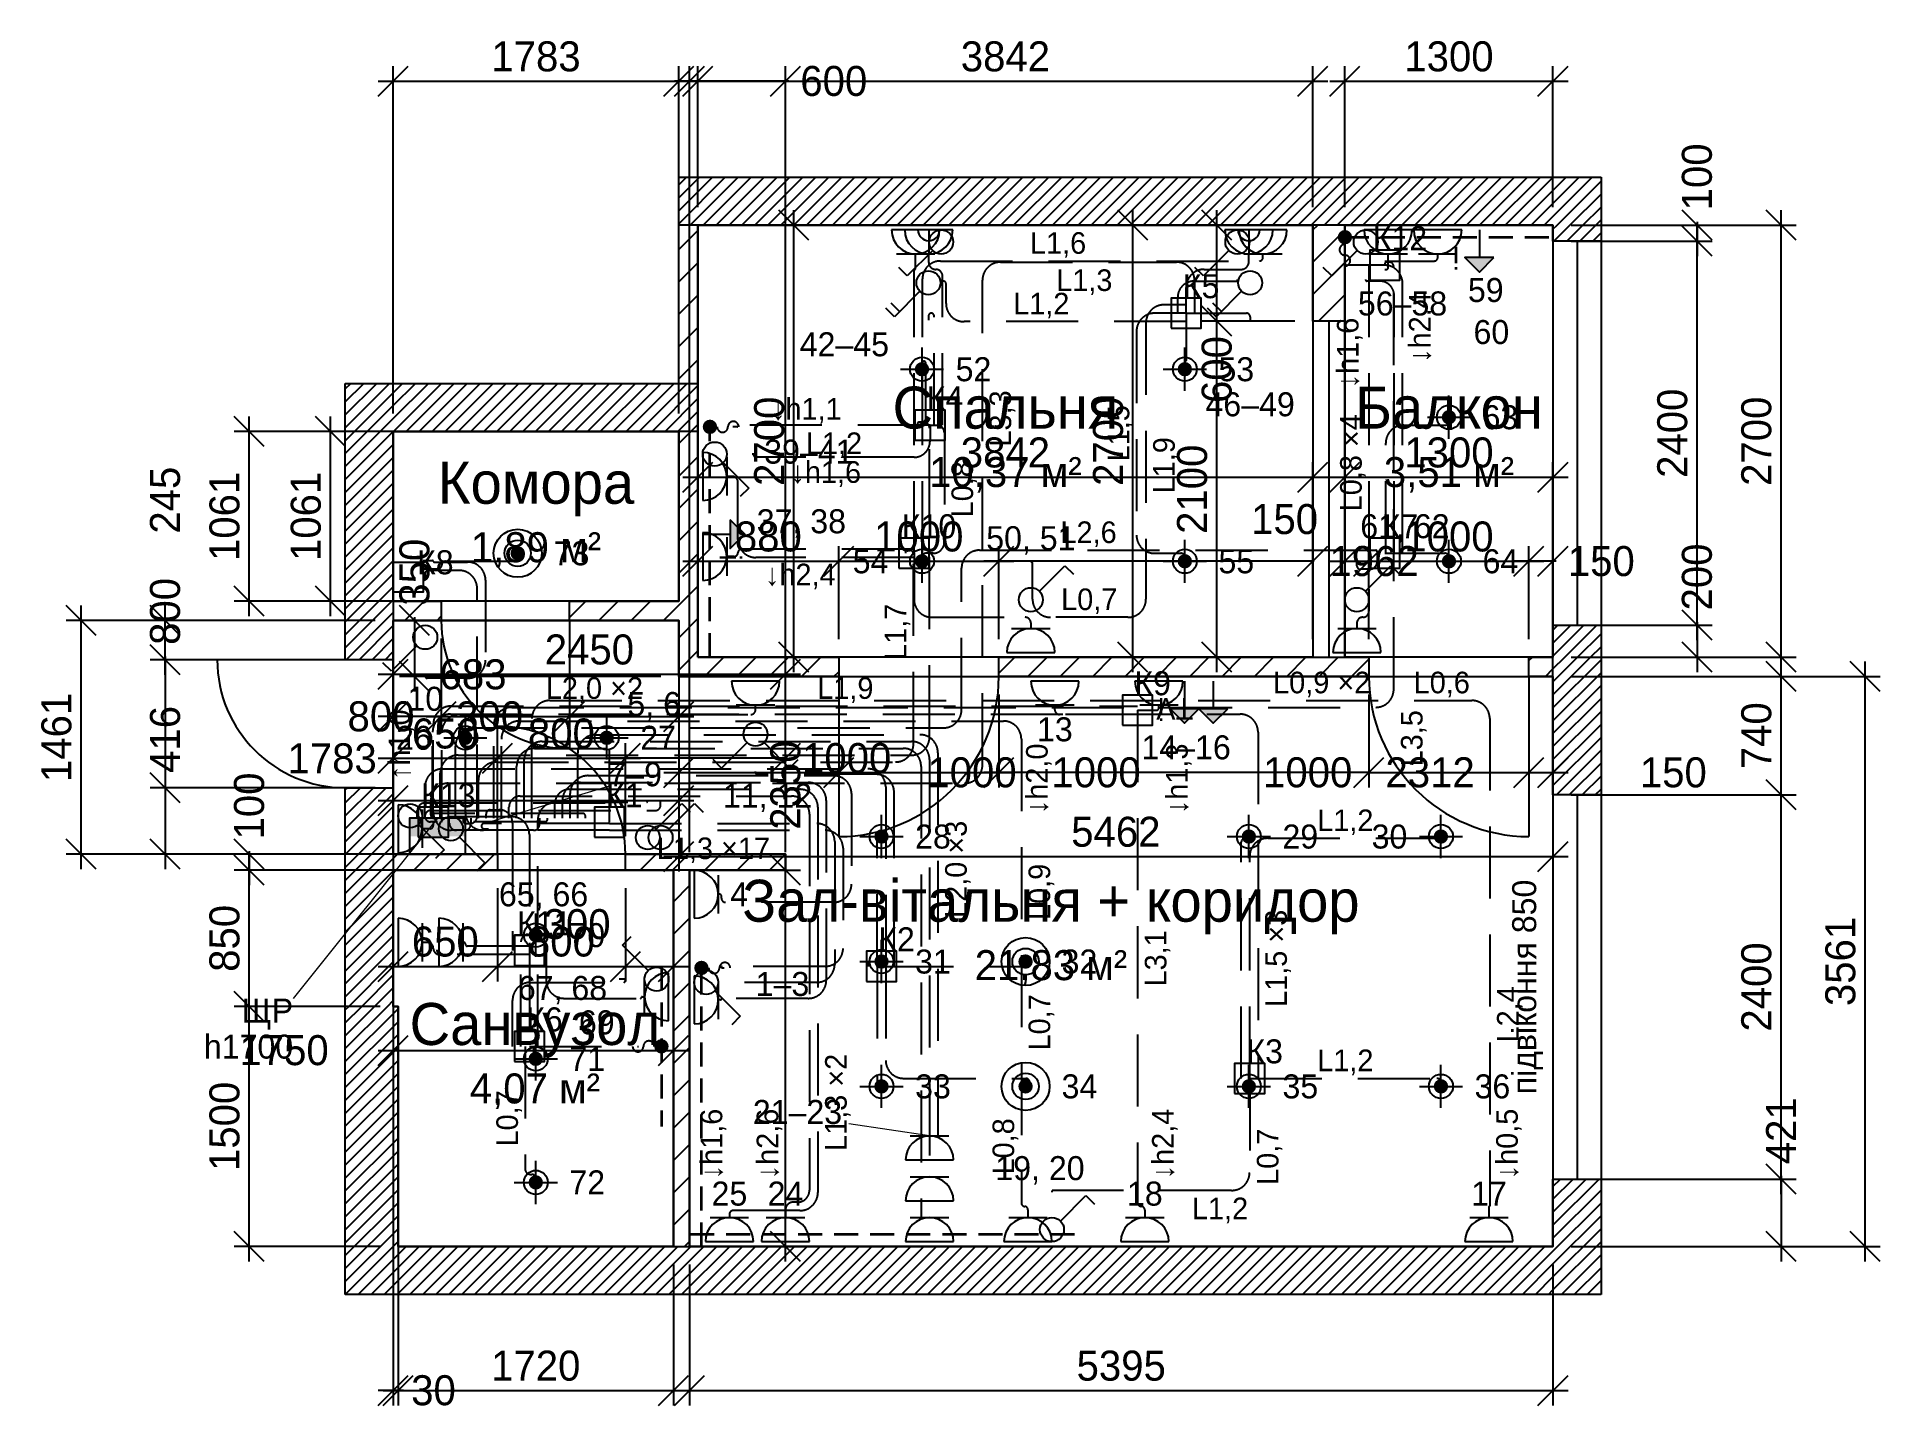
# Model space of a CAD drawing. Header units: millimetres. Extents: x -2227 to 9289, y -1023 to 7558.
import ezdxf
from ezdxf.enums import TextEntityAlignment as Align

# ---------------------------------------------------------------- set-up
doc = ezdxf.new("R2010")
doc.units = ezdxf.units.MM
doc.linetypes.add('E_CABLE_DASH', pattern=[675, 450, -225])
doc.linetypes.add('E_LED_DASH', pattern=[225, 150, -75])
doc.layers.add('A-AREA', color=8, linetype='Continuous', plot=False)
for name, color, linetype in [('A-DIMS', 2, 'Continuous'), ('A-DOOR', 3, 'Continuous'), ('A-TEXT', 7, 'Continuous'), ('A-WALL', 7, 'Continuous'), ('A-WIND', 4, 'Continuous'), ('E-BOARD', 1, 'Continuous'), ('E-DATA', 140, 'Continuous'), ('E-LED', 221, 'E_LED_DASH'), ('E-LIGHT', 6, 'Continuous'), ('E-SOCKET', 1, 'Continuous'), ('E-SWITCH', 5, 'Continuous'), ('E-TEXT', 7, 'Continuous'), ('W-BOX', 1, 'Continuous'), ('W-CABLE', 1, 'E_CABLE_DASH'), ('W-TEXT', 7, 'Continuous')]:
    doc.layers.add(name, color=color, linetype=linetype)
doc.styles.add('PLEX_LIGHT', font='IBMPlexSans-Light.ttf')
doc.dimstyles.new('PLAN', dxfattribs={"dimscale": 75, "dimtxt": 2.5, "dimasz": 2.5, "dimexe": 1.25, "dimexo": 1.5, "dimgap": 0.8, "dimtad": 1, "dimdec": 0, "dimtxsty": 'PLEX_LIGHT', "dimtsz": 1.25, "dimcen": 2.5, "dimdle": 1.25, "dimclrd": 2, "dimclre": 2, "dimclrt": 2, "dimazin": 3, "dimtfac": 1, "dimtmove": 0, "dimatfit": 3})

# ---------------------------------------------------------------- blocks, each defined once
blk = doc.blocks.new('E_SOCKET')
at = {"color": 0}
for p, q in [((-1.6, 2.4), (1.6, 2.4)), ((-2, 0.4), (2, 0.4))]:
    blk.add_line(p, q, dxfattribs=at)
blk.add_arc((0, 0.4), 2, 0, 180, dxfattribs=at)
at = {"style": 'PLEX_LIGHT', "flags": 1}
for tag in ['GROUP', 'H', 'ID']:
    blk.add_attdef(tag, (0, 0), '', height=2, dxfattribs=at)
blk = doc.blocks.new('E_LED_OUTPUT')
h = blk.add_hatch(color=0)
h.dxf.hatch_style = 1
edge = h.paths.add_edge_path()
edge.add_arc((0, 1), 0.6, 0, 360)
at = {"color": 0}
for centre, start, end in [((0, 2.95), 90, 270), ((0, 2.05), 270, 90)]:
    blk.add_arc(centre, 0.45, start, end, dxfattribs=at)
at = {"style": 'PLEX_LIGHT', "flags": 1}
for tag in ['GROUP', 'H', 'ID']:
    blk.add_attdef(tag, (0, 0), '', height=2, dxfattribs=at)
blk = doc.blocks.new('E_SWITCH')
at = {"color": 0}
for p, q in [((0.71, 2.11), (2.83, 4.23)), ((2.83, 4.23), (3.54, 3.52))]:
    blk.add_line(p, q, dxfattribs=at)
blk.add_circle((0, 1.4), 1, dxfattribs=at)
at = {"style": 'PLEX_LIGHT', "flags": 1}
for tag in ['GROUP', 'H', 'ID']:
    blk.add_attdef(tag, (0, 0), '', height=2, dxfattribs=at)
blk = doc.blocks.new('E_SWITCH2')
at = {"color": 0}
for p, q in [((-2.83, 4.23), (-3.54, 3.52)), ((-0.71, 2.11), (-2.83, 4.23)), ((0.71, 2.11), (2.83, 4.23)), ((2.83, 4.23), (3.54, 3.52))]:
    blk.add_line(p, q, dxfattribs=at)
blk.add_circle((0, 1.4), 1, dxfattribs=at)
at = {"style": 'PLEX_LIGHT', "flags": 1}
for tag in ['GROUP', 'H', 'ID']:
    blk.add_attdef(tag, (0, 0), '', height=2, dxfattribs=at)
blk = doc.blocks.new('E_DATA')
h = blk.add_hatch(color=0)
h.dxf.hatch_style = 1
h.paths.add_polyline_path([(-1.2, 2.7), (1.2, 2.7), (0, 3.9)])
at = {"color": 0}
blk.add_line((0, 0.4), (0, 2.7), dxfattribs=at)
blk.add_lwpolyline([(-1.2, 2.7), (1.2, 2.7), (0, 3.9)], close=True, dxfattribs=at)
at = {"color": 0, "style": 'PLEX_LIGHT'}
blk.add_text('i', height=1.8, dxfattribs=at).set_placement((1.68, 2.7), align=Align.MIDDLE_LEFT)
at = {"style": 'PLEX_LIGHT', "flags": 1}
for tag in ['GROUP', 'H', 'ID']:
    blk.add_attdef(tag, (0, 0), '', height=2, dxfattribs=at)
blk = doc.blocks.new('E_TV')
h = blk.add_hatch(color=0)
h.dxf.hatch_style = 1
h.paths.add_polyline_path([(-1.2, 2.7), (1.2, 2.7), (0, 3.9)])
at = {"color": 0}
blk.add_line((0, 0.4), (0, 2.7), dxfattribs=at)
blk.add_lwpolyline([(-1.2, 2.7), (1.2, 2.7), (0, 3.9)], close=True, dxfattribs=at)
at = {"color": 0, "style": 'PLEX_LIGHT'}
blk.add_text('TV', height=1.8, dxfattribs=at).set_placement((1.68, 2.7), align=Align.MIDDLE_LEFT)
at = {"style": 'PLEX_LIGHT', "flags": 1}
for tag in ['GROUP', 'H', 'ID']:
    blk.add_attdef(tag, (0, 0), '', height=2, dxfattribs=at)
blk = doc.blocks.new('E_DOWNLIGHT')
h = blk.add_hatch(color=0)
h.dxf.hatch_style = 1
edge = h.paths.add_edge_path()
edge.add_arc((0, 0), 0.6, 0, 360)
at = {"color": 0}
for p, q in [((0, -1.8), (0, 1.8)), ((-1.8, 0), (1.8, 0))]:
    blk.add_line(p, q, dxfattribs=at)
blk.add_circle((0, 0), 1, dxfattribs=at)
at = {"style": 'PLEX_LIGHT', "flags": 1}
for tag in ['GROUP', 'H', 'ID']:
    blk.add_attdef(tag, (0, 0), '', height=2, dxfattribs=at)
blk = doc.blocks.new('E_PENDANT')
h = blk.add_hatch(color=0)
h.dxf.hatch_style = 1
edge = h.paths.add_edge_path()
edge.add_arc((0, 0), 0.6, 0, 360)
at = {"color": 0}
for radius in [2, 1.1]:
    blk.add_circle((0, 0), radius, dxfattribs=at)
at = {"style": 'PLEX_LIGHT', "flags": 1}
for tag in ['GROUP', 'H', 'ID']:
    blk.add_attdef(tag, (0, 0), '', height=2, dxfattribs=at)
blk = doc.blocks.new('E_SCONCE')
at = {"color": 0}
for p, q in [((0, 0.4), (0, 2.4)), ((-2, 0.4), (2, 0.4))]:
    blk.add_line(p, q, dxfattribs=at)
for radius in [2, 0.9]:
    blk.add_arc((0, 0.4), radius, 0, 180, dxfattribs=at)
at = {"style": 'PLEX_LIGHT', "flags": 1}
for tag in ['GROUP', 'H', 'ID']:
    blk.add_attdef(tag, (0, 0), '', height=2, dxfattribs=at)
blk = doc.blocks.new('E_PASS_SWITCH')
at = {"color": 0}
for p, q in [((0.71, 2.11), (2.83, 4.23)), ((2.4, 3.8), (3.11, 3.1)), ((2.83, 4.23), (3.54, 3.52))]:
    blk.add_line(p, q, dxfattribs=at)
blk.add_circle((0, 1.4), 1, dxfattribs=at)
at = {"style": 'PLEX_LIGHT', "flags": 1}
for tag in ['GROUP', 'H', 'ID']:
    blk.add_attdef(tag, (0, 0), '', height=2, dxfattribs=at)
blk = doc.blocks.new('E_BOARD')
h = blk.add_hatch(color=0)
h.dxf.hatch_style = 1
h.paths.add_polyline_path([(-0.5, 0.5), (0.5, 0.5), (0.5, 1), (-0.5, 1)])
at = {"color": 0}
blk.add_lwpolyline([(-0.5, 0), (0.5, 0), (0.5, 1), (-0.5, 1)], close=True, dxfattribs=at)
at = {"style": 'PLEX_LIGHT', "flags": 1}
for tag in ['GROUP', 'H', 'ID']:
    blk.add_attdef(tag, (0, 0), '', height=2, dxfattribs=at)

msp = doc.modelspace()

# ---------------------------------------------------------------- hatches: boundary and pattern name
at = {"layer": 'A-WALL'}
h = msp.add_hatch(dxfattribs=at)
h.set_pattern_fill('ANSI31', scale=18)
h.paths.add_polyline_path([(5945, 6681), (5945, 6381), (5745, 6381), (1903, 6381), (1783, 6381), (1783, 6681), (5745, 6681)])
h = msp.add_hatch(dxfattribs=at)
h.set_pattern_fill('ANSI31', scale=18)
h.paths.add_polyline_path([(7245, 6681), (7545, 6681), (7545, 6381), (7245, 6381), (5945, 6381), (5945, 6681)])
h = msp.add_hatch(dxfattribs=at)
h.set_pattern_fill('ANSI31', scale=45)
h.paths.add_polyline_path([(1903, 6381), (1903, 5392), (1783, 5392), (1783, 6381)])
h = msp.add_hatch(dxfattribs=at)
h.set_pattern_fill('ANSI31', scale=45)
h.paths.add_polyline_path([(5745, 5781), (5745, 6381), (5945, 6381), (5945, 5781)])
h = msp.add_hatch(dxfattribs=at)
h.set_pattern_fill('ANSI31', scale=18)
h.paths.add_polyline_path([(7545, 6281), (7245, 6281), (7245, 6381), (7545, 6381)])
h = msp.add_hatch(dxfattribs=at)
h.set_pattern_fill('ANSI31', scale=18)
h.paths.add_polyline_path([(-300, 5092), (-300, 5392), (0, 5392), (0, 5092), (0, 4031), (-300, 4031)])
h = msp.add_hatch(dxfattribs=at)
h.set_pattern_fill('ANSI31', scale=18)
h.paths.add_polyline_path([(1783, 5392), (1903, 5392), (1903, 5092), (1783, 5092), (0, 5092), (0, 5392)])
h = msp.add_hatch(dxfattribs=at)
h.set_pattern_fill('ANSI31', scale=45)
h.paths.add_polyline_path([(1903, 5092), (1903, 4031), (1783, 4031), (1783, 5092)])
h = msp.add_hatch(dxfattribs=at)
h.set_pattern_fill('ANSI31', scale=18)
h.paths.add_polyline_path([(-300, 4031), (0, 4031), (0, 3911), (0, 3666), (-300, 3666), (-300, 3911)])
h = msp.add_hatch(dxfattribs=at)
h.set_pattern_fill('ANSI31', scale=45)
h.paths.add_polyline_path([(300, 3911), (0, 3911), (0, 4031), (300, 4031)])
h = msp.add_hatch(dxfattribs=at)
h.set_pattern_fill('ANSI31', scale=45)
h.paths.add_polyline_path([(1783, 3911), (1100, 3911), (1100, 4031), (1903, 4031)])
h = msp.add_hatch(dxfattribs=at)
h.set_pattern_fill('ANSI31', scale=45)
h.paths.add_polyline_path([(1783, 3561), (1783, 3911), (1903, 4031), (1903, 3681)])
h = msp.add_hatch(dxfattribs=at)
h.set_pattern_fill('ANSI31', scale=18)
h.paths.add_polyline_path([(7245, 3881), (7545, 3881), (7545, 3681), (7245, 3681)])
h = msp.add_hatch(dxfattribs=at)
h.set_pattern_fill('ANSI31', scale=45)
h.paths.add_polyline_path([(2783, 3561), (1783, 3561), (1903, 3681), (2783, 3681)])
h = msp.add_hatch(dxfattribs=at)
h.set_pattern_fill('ANSI31', scale=45)
h.paths.add_polyline_path([(6095, 3561), (3783, 3561), (3783, 3681), (6095, 3681)])
h = msp.add_hatch(dxfattribs=at)
h.set_pattern_fill('ANSI31', scale=45)
h.paths.add_polyline_path([(7245, 3561), (7095, 3561), (7095, 3681), (7245, 3681)])
h = msp.add_hatch(dxfattribs=at)
h.set_pattern_fill('ANSI31', scale=18)
h.paths.add_polyline_path([(7545, 2821), (7245, 2821), (7245, 3561), (7245, 3681), (7545, 3681), (7545, 3561)])
h = msp.add_hatch(dxfattribs=at)
h.set_pattern_fill('ANSI31', scale=18)
h.paths.add_polyline_path([(-300, 2866), (0, 2866), (0, 2450), (0, 2350), (-300, 2350), (-300, 2450)])
h = msp.add_hatch(dxfattribs=at)
h.set_pattern_fill('ANSI31', scale=45)
h.paths.add_polyline_path([(0, 2450), (650, 2450), (650, 2350), (0, 2350)])
h = msp.add_hatch(dxfattribs=at)
h.set_pattern_fill('ANSI31', scale=45)
h.paths.add_polyline_path([(1450, 2450), (1750, 2450), (1750, 2350), (1450, 2350)])
h = msp.add_hatch(dxfattribs=at)
h.set_pattern_fill('ANSI31', scale=45)
h.paths.add_polyline_path([(1850, 2350), (1850, 0), (1750, 0), (1750, 2450)])
h = msp.add_hatch(dxfattribs=at)
h.set_pattern_fill('ANSI31', scale=45)
h.paths.add_polyline_path([(2450, 2350), (1850, 2350), (1750, 2450), (2350, 2450)])
h = msp.add_hatch(dxfattribs=at)
h.set_pattern_fill('ANSI31', scale=45)
h.paths.add_polyline_path([(2450, 2450), (2400, 2400), (2350, 2450)])
h = msp.add_hatch(dxfattribs=at)
h.set_pattern_fill('ANSI31', scale=45)
h.paths.add_polyline_path([(2450, 2350), (2400, 2400), (2450, 2450)])
h = msp.add_hatch(dxfattribs=at)
h.set_pattern_fill('ANSI31', scale=18)
h.paths.add_polyline_path([(-300, 2350), (0, 2350), (0, 1500), (-300, 1500)])
h = msp.add_hatch(dxfattribs=at)
h.set_pattern_fill('ANSI31', scale=18)
h.paths.add_polyline_path([(-300, 1170), (-300, 1500), (0, 1500), (30, 1500), (30, 1170), (30, 0), (30, -300), (-300, -300), (-300, 0)])
h = msp.add_hatch(dxfattribs=at)
h.set_pattern_fill('ANSI31', scale=18)
h.paths.add_polyline_path([(7545, -300), (7245, -300), (7245, 0), (7245, 421), (7545, 421), (7545, 0)])
h = msp.add_hatch(dxfattribs=at)
h.set_pattern_fill('ANSI31', scale=18)
h.paths.add_polyline_path([(30, -300), (30, 0), (1750, 0), (1750, -300)])
h = msp.add_hatch(dxfattribs=at)
h.set_pattern_fill('ANSI31', scale=18)
h.paths.add_polyline_path([(1850, -300), (1750, -300), (1750, 0), (1850, 0), (7245, 0), (7245, -300)])

# ---------------------------------------------------------------- linework, layer by layer
at = {"layer": 'A-AREA'}
for points in [[(1903, 3681), (1903, 6381), (5745, 6381), (5745, 3681)], [(5945, 3681), (5945, 6381), (7245, 6381), (7245, 3681)], [(0, 4031), (0, 5092), (1783, 5092), (1783, 4031)], [(1850, 0), (1850, 2350), (2450, 2350), (2450, 2450), (0, 2450), (0, 3911), (1783, 3911), (1783, 3561), (7245, 3561), (7245, 0)], [(30, 0), (30, 1500), (0, 1500), (0, 2350), (1750, 2350), (1750, 0)]]:
    msp.add_lwpolyline(points, close=True, dxfattribs=at)
at = {"layer": 'A-DOOR'}
for p, q in [((1100, 3911), (1100, 3111)), ((-300, 3666), (-1100, 3666)), ((2783, 3561), (2783, 2561)), ((7095, 3561), (7095, 2561)), ((650, 2450), (650, 3250))]:
    msp.add_line(p, q, dxfattribs=at)
for centre, radius, start, end in [((1100, 3911), 800, 180, -90), ((-300, 3666), 800, 180, -90), ((2783, 3561), 1000, -90, 0), ((7095, 3561), 1000, 180, -90), ((650, 2450), 800, 0, 90)]:
    msp.add_arc(centre, radius, start, end, dxfattribs=at)
at = {"layer": 'A-WALL'}
for p, q in [((1783, 6381), (1783, 6681)), ((1783, 6681), (5945, 6681)), ((5945, 6681), (7545, 6681)), ((7545, 6681), (7545, 6381)), ((1783, 5392), (1783, 6381)), ((5945, 6381), (1783, 6381)), ((1903, 6381), (1903, 5392)), ((5745, 5781), (5745, 6381)), ((7245, 6381), (5945, 6381)), ((5945, 6381), (5945, 5781)), ((7245, 6281), (7245, 6381)), ((7545, 6381), (7545, 6281)), ((7545, 6281), (7245, 6281)), ((5945, 5781), (5745, 5781)), ((-300, 4031), (-300, 5392)), ((-300, 5392), (0, 5392)), ((0, 5392), (1903, 5392)), ((1903, 5392), (1903, 5092)), ((1903, 5092), (0, 5092)), ((0, 5092), (0, 4031)), ((1783, 4031), (1783, 5092)), ((1903, 5092), (1903, 4031)), ((-300, 3666), (-300, 4031)), ((0, 4031), (0, 3666)), ((0, 4031), (300, 4031)), ((300, 4031), (300, 3911)), ((1100, 3911), (1100, 4031)), ((1100, 4031), (1783, 4031)), ((1903, 4031), (1903, 3911)), ((300, 3911), (0, 3911)), ((1783, 3911), (1100, 3911)), ((1783, 3561), (1783, 3911)), ((1903, 3911), (1903, 3681)), ((7245, 3681), (7245, 3881)), ((7245, 3881), (7545, 3881)), ((7545, 3881), (7545, 3681)), ((0, 3666), (-300, 3666)), ((1903, 3681), (2783, 3681)), ((2783, 3681), (2783, 3561)), ((3783, 3561), (3783, 3681)), ((3783, 3681), (6095, 3681)), ((6095, 3681), (6095, 3561)), ((7095, 3561), (7095, 3681)), ((7095, 3681), (7245, 3681)), ((7245, 2821), (7245, 3681)), ((7545, 3681), (7545, 2821)), ((2783, 3561), (1783, 3561)), ((6095, 3561), (3783, 3561)), ((7245, 3561), (7095, 3561)), ((-300, 2350), (-300, 2866)), ((-300, 2866), (0, 2866)), ((0, 2866), (0, 2350)), ((7545, 2821), (7245, 2821)), ((0, 2450), (650, 2450)), ((650, 2450), (650, 2350)), ((1450, 2350), (1450, 2450)), ((1450, 2450), (1750, 2450)), ((1750, 2450), (1850, 2450)), ((1850, 2450), (2450, 2450)), ((2450, 2450), (2450, 2350)), ((-300, 1500), (-300, 2350)), ((650, 2350), (0, 2350)), ((0, 2350), (0, 1500)), ((1750, 2350), (1450, 2350)), ((1750, 0), (1750, 2350)), ((1850, 2350), (1850, 0)), ((2450, 2350), (1850, 2350)), ((-300, -300), (-300, 1500)), ((0, 1500), (30, 1500)), ((30, 1500), (30, 0)), ((7245, 0), (7245, 421)), ((7245, 421), (7545, 421)), ((7545, 421), (7545, -300)), ((30, 0), (1750, 0)), ((1750, 0), (7245, 0)), ((30, -300), (-300, -300)), ((1750, -300), (30, -300)), ((7245, -300), (1750, -300)), ((7545, -300), (7245, -300))]:
    msp.add_line(p, q, dxfattribs=at)
at = {"layer": 'A-WIND'}
for p, q in [((7245, 6281), (7245, 3881)), ((7395, 6281), (7395, 3881)), ((7545, 6281), (7545, 3881)), ((5745, 5781), (5745, 3681)), ((5845, 5781), (5845, 3681)), ((5945, 5781), (5945, 3681)), ((7245, 2821), (7245, 421)), ((7395, 2821), (7395, 421)), ((7545, 2821), (7545, 421))]:
    msp.add_line(p, q, dxfattribs=at)
at = {"layer": 'E-LED', "lineweight": 35}
for p, q in [((5945, 6306), (7245, 6306)), ((1978, 3681), (1978, 5081)), ((1675, 1750), (1675, 750)), ((1925, 0), (1925, 1740)), ((4255, 75), (1850, 75))]:
    msp.add_line(p, q, dxfattribs=at)
at = {"layer": 'E-TEXT', "lineweight": 13}
for p, q in [((594.1, 2650), (1344.1, 2875)), ((276, 2675), (-625.6, 1548.4)), ((3350, 690), (2846.1, 765))]:
    msp.add_line(p, q, dxfattribs=at)
at = {"layer": 'W-BOX'}
for points in [[(6101.2, 6037.2), (6288.8, 6037.2), (6288.8, 6224.8), (6101.2, 6224.8)], [(4859.2, 5737.2), (5046.8, 5737.2), (5046.8, 5924.8), (4859.2, 5924.8)], [(3259.2, 5037.2), (3446.8, 5037.2), (3446.8, 5224.8), (3259.2, 5224.8)], [(3159.2, 4237.2), (3346.8, 4237.2), (3346.8, 4424.8), (3159.2, 4424.8)], [(6101.2, 4237.2), (6288.8, 4237.2), (6288.8, 4424.8), (6101.2, 4424.8)], [(0, 4087.2), (0, 4274.8), (187.5, 4274.8), (187.5, 4087.2)], [(4556.2, 3256.2), (4743.8, 3256.2), (4743.8, 3443.8), (4556.2, 3443.8)], [(156.2, 2556.2), (343.8, 2556.2), (343.8, 2743.8), (156.2, 2743.8)], [(1256.2, 2556.2), (1443.8, 2556.2), (1443.8, 2743.8), (1256.2, 2743.8)], [(756.2, 1756.2), (943.8, 1756.2), (943.8, 1943.8), (756.2, 1943.8)], [(2956.2, 1656.2), (3143.8, 1656.2), (3143.8, 1843.8), (2956.2, 1843.8)], [(756.2, 1156.2), (943.8, 1156.2), (943.8, 1343.8), (756.2, 1343.8)], [(5256.2, 956.2), (5443.8, 956.2), (5443.8, 1143.8), (5256.2, 1143.8)]]:
    msp.add_lwpolyline(points, close=True, dxfattribs=at)
at = {"layer": 'W-CABLE', "true_color": 0xf28e2b}
for points in [[(276, 2675), (255, 2675, -0.4142136), (234, 2696), (234, 2784.5, -0.4142136), (343.5, 2894), (3568, 2894, 0.4142136), (3680.5, 3006.5), (3680.5, 6037.5, -0.4142136), (3793, 6150), (4893, 6150, -0.4142136), (5005.5, 6037.5), (5005.5, 5831)], [(3431.8, 5131), (3431.8, 6061.4, 0.4142136), (3388.4, 6104.8), (3388.4, 6104.8, -0.4142136), (3345, 6148.1), (3345, 6201)], [(4953, 5831), (4953, 5992.2, -0.4142136), (5065.5, 6104.8), (5296.9, 6104.8, 0.4142136), (5345, 6152.9), (5345, 6201)], [(4953, 5778.5), (3565.5, 5778.5, -0.4142136), (3453, 5891), (3453, 6016, 0.4142136), (3438, 6031), (3428.5, 6031, -0.4142136), (3423, 6036.5), (3423, 6041.9)], [(4900.5, 5831), (4900.5, 5931, -0.4142136), (5000.5, 6031), (5267.5, 6031, 0.4142136), (5273, 6036.5), (5273, 6041.9)], [(4953, 5883.5), (4814.5, 5883.5, 0.4142136), (4702, 5771), (4702, 4043.5, -0.4142136), (4589.5, 3931), (4106, 3931, -0.4142136), (3993.5, 4043.5), (3993.5, 4269.8, 0.4142136), (3988.2, 4275.1), (3983, 4275.1)], [(3379.2, 5131), (3379.2, 5812.9, 0.4142136), (3361.1, 5831), (3361.1, 5831, 0.4142136), (3343, 5812.9), (3343, 5786.9)], [(4953, 5831), (4755.5, 5831, 0.4142136), (4643, 5718.5), (4643, 4443.5, 0.4142136), (4755.5, 4331), (4920, 4331, -0.4142136), (4945, 4306), (4945, 4281)], [(4953, 5831), (4953, 5535, -0.4142136), (4949, 5531), (4949, 5531, 0.4142136), (4945, 5527), (4945, 5481)], [(4953, 5831), (5331, 5831, -0.4142136), (5353, 5809), (5353, 5786.9)], [(3326.8, 5131), (3326.8, 5519.1, 0.4142136), (3314.9, 5531), (3314.9, 5531, 0.4142136), (3303, 5519.1), (3303, 5481)], [(293.2, 2675), (293.2, 2957, -0.4142136), (405.7, 3069.5), (3237.5, 3069.5, 0.4142136), (3350, 3182), (3350, 5112.1, 0.4142136), (3312.1, 5150), (3283.8, 5150, 0.4142136), (3274.2, 5140.5), (3274.2, 5131)], [(3353, 5131), (2158, 5131, 0.4142136), (2153, 5126), (2153, 5126, -0.4142136), (2148, 5121), (2120.5, 5121)], [(3353, 5131), (3353, 5031, -0.4142136), (3253, 4931), (2263, 4931, -0.4142136), (2253, 4941), (2253, 4945.5, 0.4142136), (2247.5, 4951), (2242.1, 4951)], [(3353, 5131), (3397.8, 5131, -0.4142136), (3442.5, 5086.2), (3442.5, 4400.8, -0.4142136), (3372.8, 4331), (3328, 4331, 0.4142136), (3303, 4306), (3303, 4281)], [(1009.1, 2675), (1009.1, 2765.6, -0.4142136), (1099.6, 2856.1), (2540, 2856.1, -0.4142136), (2652.5, 2743.6), (2652.5, 336.2, -0.4142136), (2540, 223.8), (2121.9, 223.8, 0.4142136), (2100, 201.9), (2100, 180)]]:
    msp.add_lwpolyline(points, format="xyb", dxfattribs=at)
at = {"layer": 'W-CABLE', "true_color": 0x9c755f}
for points in [[(627.3, 2675), (627.3, 3255.8, -0.4142136), (739.8, 3368.3), (6137.5, 3368.3, 0.4142136), (6250, 3480.8), (6250, 6122.5, 0.4142136), (6222.5, 6150), (6204.5, 6150, 0.4142136), (6195, 6140.5), (6195, 6131)], [(6095, 6131), (6095, 3968.5, -0.4142136), (6057.5, 3931), (6055, 3931, 0.4142136), (6020, 3896), (6020, 3861)], [(6195, 6104.8), (6205, 6104.8, 0.4142136), (6215, 6114.8), (6215, 6201)], [(6195, 6157.2), (6503.1, 6157.2, 0.4142136), (6525, 6179.1), (6525, 6201)]]:
    msp.add_lwpolyline(points, format="xyb", dxfattribs=at)
at = {"layer": 'W-CABLE', "true_color": 0xb07aa1}
for points in [[(3253, 4331), (3253, 6099.8, -0.4142136), (3258, 6104.8), (3258, 6104.8, 0.4142136), (3263, 6109.8), (3263, 6201)], [(3305.5, 4331), (3305.5, 6044.8, -0.4142136), (3418, 6157.2), (5411.1, 6157.2, 0.4142136), (5433, 6179.1), (5433, 6201)], [(3253, 4304.8), (2265.5, 4304.8, -0.4142136), (2153, 4417.2), (2153, 4776, 0.4142136), (2118, 4811), (2083, 4811)], [(531.8, 2675), (531.8, 2914.3, -0.4142136), (644.3, 3026.8), (3137.5, 3026.8, 0.4142136), (3250, 3139.3), (3250, 4325.2, 0.4142136), (3225.2, 4350), (3210, 4350, 0.4142136), (3200.5, 4340.5), (3200.5, 4331)], [(3253, 4357.2), (2176.1, 4357.2, 0.4142136), (2153, 4334.1), (2153, 4334.1, -0.4142136), (2129.9, 4311), (2083, 4311)], [(3253, 4331), (3253, 4043.5, 0.4142136), (3365.5, 3931), (3948, 3931, -0.4142136), (3983, 3896), (3983, 3861)]]:
    msp.add_lwpolyline(points, format="xyb", dxfattribs=at)
at = {"layer": 'W-CABLE', "true_color": 0xe15759}
for points in [[(6305, 4331), (6305, 6018.5, 0.4142136), (6192.5, 6131), (5961.2, 6131, -0.4142136), (5945, 6147.2), (5945, 6163.5)], [(6252.5, 4331), (6252.5, 5942.2, 0.4142136), (6163.8, 6031), (6080.5, 6031, -0.4142136), (6075, 6036.5), (6075, 6041.9)], [(6200, 4331), (6200, 5018.5, -0.4142136), (6312.5, 5131), (6570, 5131, 0.4142136), (6595, 5156), (6595, 5181)], [(388.6, 2675), (388.6, 3127.8, -0.4142136), (501.1, 3240.3), (3437.5, 3240.3, 0.4142136), (3550, 3352.8), (3550, 4237.5, -0.4142136), (3662.5, 4350), (6138, 4350, -0.4142136), (6147.5, 4340.5), (6147.5, 4331)], [(6147.5, 4331), (6147.5, 4281, -0.4142136), (6097.5, 4231), (6042, 4231, -0.4142136), (6020, 4253), (6020, 4275.1)], [(6195, 4331), (6570, 4331, -0.4142136), (6595, 4306), (6595, 4281)], [(1104.5, 2675), (1104.5, 2829, -0.4142136), (1217, 2941.5), (2750, 2941.5, -0.4142136), (2862.5, 2829), (2862.5, 2262.5, -0.4142136), (2750, 2150), (2075, 2150, -0.4142136), (2050, 2175), (2050, 2190, 0.4142136), (2040, 2200), (2030, 2200)]]:
    msp.add_lwpolyline(points, format="xyb", dxfattribs=at)
at = {"layer": 'W-CABLE', "true_color": 0x76b7b2}
for points in [[(187.5, 4233.5), (278.8, 4233.5, 0.4142136), (302.5, 4257.2), (302.5, 4257.2, -0.4142136), (326.2, 4281), (752, 4281, 0.4142136), (777, 4306), (777, 4331)], [(187.5, 4286), (245.1, 4286, -0.4142136), (250, 4281.1), (250, 4281.1, 0.4142136), (254.9, 4276.2), (463.8, 4276.2, -0.4142136), (576.2, 4163.8), (576.2, 3662.5, -0.4142136), (463.8, 3550), (211, 3550, -0.4142136), (200, 3561), (200, 3571.9)], [(436.4, 2675), (436.4, 2658.8, 0.4142136), (452.5, 2642.7), (480.1, 2642.7, 0.4142136), (523.8, 2686.4), (523.8, 4111.2, 0.4142136), (411.2, 4223.8), (218.9, 4223.8, 0.4142136), (197.5, 4202.4), (197.5, 4186, -0.4142136), (192.5, 4181), (187.5, 4181)], [(1152.3, 2675), (1152.3, 3085.1, -0.4142136), (1264.8, 3197.6), (3290, 3197.6, -0.4142136), (3402.5, 3085.1), (3402.5, 690)]]:
    msp.add_lwpolyline(points, format="xyb", dxfattribs=at)
at = {"layer": 'W-CABLE', "true_color": 0xd4a72c}
for points in [[(484.1, 2675), (484.1, 2637.5, -0.4142136), (446.6, 2600), (362.5, 2600, -0.4142136), (250, 2712.5), (250, 3263.8, -0.4142136), (362.5, 3376.2), (4650, 3376.2)], [(302.5, 2650), (302.5, 3211.2, -0.4142136), (415, 3323.8), (2234.4, 3323.8, 0.4142136), (2263, 3352.4), (2263, 3381)], [(4650, 3323.8), (4161.6, 3323.8, -0.4142136), (4133, 3352.4), (4133, 3381)], [(4650, 3350), (4767.5, 3350, 0.4142136), (4783, 3365.5), (4783, 3381)], [(4650, 3350), (4650, 272.5, 0.4142136), (4672.5, 250), (4672.5, 250, -0.4142136), (4695, 227.5), (4695, 180)], [(250, 2650), (250, 2630, -0.4142136), (230, 2610), (180, 2610)], [(1200, 2675), (1200, 2690, 0.4142136), (1185, 2705), (250, 2705)]]:
    msp.add_lwpolyline(points, format="xyb", dxfattribs=at)
at = {"layer": 'W-CABLE', "true_color": 0x4fb0a0}
msp.add_lwpolyline([(865.9, 2675), (865.9, 3298.5, -0.4142136), (978.4, 3411), (6737.5, 3411, -0.4142136), (6850, 3298.5), (6850, 252.5, -0.4142136), (6847.5, 250), (6847.5, 250, 0.4142136), (6845, 247.5), (6845, 180)], format="xyb", dxfattribs=at)
at = {"layer": 'W-CABLE', "true_color": 0x4e79a7}
for points in [[(245.5, 2675), (245.5, 3213.1, -0.4142136), (358, 3325.6), (5290, 3325.6, -0.4142136), (5402.5, 3213.1), (5402.5, 1050)], [(1350, 2600), (562.5, 2600, -0.4142136), (450, 2712.5), (450, 3178)], [(1350, 2650), (1350, 3141.5, 0.4142136), (1341.5, 3150), (1341.5, 3150, -0.4142136), (1333, 3158.5), (1333, 3178)], [(197.7, 2675), (197.7, 2871.7, -0.4142136), (310.2, 2984.2), (2963.8, 2984.2, -0.4142136), (3076.2, 2871.7), (3076.2, 1750)], [(3128.8, 1750), (3128.8, 2837.5, 0.4142136), (3016.2, 2950), (2271.5, 2950, -0.4142136), (2263, 2958.5), (2263, 2966.9)], [(150, 2675), (150, 2722.9, -0.4142136), (197.9, 2770.7), (1350, 2770.7)], [(961.4, 2675), (961.4, 2663.8, -0.4142136), (950.1, 2652.5), (233.1, 2652.5, -0.4142136), (197.5, 2688.1), (197.5, 2688.1, -0.4142136), (233.1, 2723.8), (1637.3, 2723.8, 0.4142136), (1670, 2756.4), (1670, 2789.1)], [(913.6, 2675), (913.6, 2637.5, -0.4142136), (876.1, 2600), (395, 2600, -0.4142136), (350, 2645), (350, 2684.5, 0.4142136), (344.5, 2690), (339.1, 2690)], [(1350, 2642.7), (566.3, 2642.7, 0.4142136), (550, 2626.3), (550, 2626.3, 0.4142136), (566.3, 2610), (594.1, 2610)], [(1350, 2642.7), (2645, 2642.7, -0.4142136), (2757.5, 2530.2), (2757.5, 1762.5, -0.4142136), (2645, 1650), (2189.1, 1650)], [(1350, 2600), (2697.5, 2600, -0.4142136), (2810, 2487.5), (2810, 1862.5, -0.4142136), (2697.5, 1750), (2055, 1750, 0.4142136), (2050, 1745), (2050, 1745, 0.4142136), (2055, 1740), (2067.5, 1740)], [(5297.5, 1050), (5297.5, 2526.2, -0.4142136), (5321.2, 2550), (5339.5, 2550, 0.4142136), (5345, 2555.5), (5345, 2561)], [(5350, 1050), (5350, 2437.5, -0.4142136), (5462.5, 2550), (6539.5, 2550, 0.4142136), (6545, 2555.5), (6545, 2561)], [(3050, 1750), (3961.2, 1750, 0.4142136), (3976.2, 1765), (3976.2, 1780)], [(3076.2, 1750), (3076.2, 1162.5, 0.4142136), (3188.8, 1050), (3951.2, 1050, -0.4142136), (3976.2, 1025), (3976.2, 1000)], [(5350, 1050), (5350, 462.5, -0.4142136), (5237.5, 350), (4120.5, 350, 0.4142136), (4115, 344.5), (4115, 339.1)], [(5350, 1050), (5347.5, 1050, 0.4142136), (5345, 1047.5), (5345, 1000)], [(5350, 1050), (6520, 1050, -0.4142136), (6545, 1025), (6545, 1000)]]:
    msp.add_lwpolyline(points, format="xyb", dxfattribs=at)
at = {"layer": 'W-CABLE', "true_color": 0x5f9ed1}
msp.add_lwpolyline([(675, 2675), (675, 3170.4, -0.4142136), (787.5, 3282.9), (3811.2, 3282.9, -0.4142136), (3923.8, 3170.4), (3923.8, 270.6, 0.4142136), (3944.4, 250), (3944.4, 250, -0.4142136), (3965, 229.4), (3965, 180)], format="xyb", dxfattribs=at)
at = {"layer": 'W-CABLE', "true_color": 0xc9845c}
msp.add_lwpolyline([(770.5, 2675), (770.5, 2999.7, -0.4142136), (883, 3112.2), (3185, 3112.2, -0.4142136), (3297.5, 2999.7), (3297.5, 180)], format="xyb", dxfattribs=at)
at = {"layer": 'W-CABLE', "true_color": 0x7f7fc9}
msp.add_lwpolyline([(818.2, 2675), (818.2, 3042.4, -0.4142136), (930.7, 3154.9), (3237.5, 3154.9, -0.4142136), (3350, 3042.4), (3350, 435)], format="xyb", dxfattribs=at)
at = {"layer": 'W-CABLE', "true_color": 0x59a14f}
for points in [[(1056.8, 2675), (1056.8, 2786.9, -0.4142136), (1168.7, 2898.8), (2592.5, 2898.8, -0.4142136), (2705, 2786.3), (2705, 1662.5, -0.4142136), (2592.5, 1550), (2055, 1550, 0.4142136), (2050, 1545), (2050, 1545, -0.4142136), (2045, 1540), (2030, 1540)], [(902.5, 1250), (902.5, 2663.8, -0.4142136), (1015, 2776.2), (1583.6, 2776.2, 0.4142136), (1590, 2782.7), (1590, 2789.1)], [(340.9, 2675), (340.9, 2680.2, -0.4142136), (346.1, 2685.4), (737.5, 2685.4, -0.4142136), (850, 2572.9), (850, 1250)], [(797.5, 1250), (797.5, 1903.8, -0.4142136), (843.8, 1950), (887.5, 1950, -0.4142136), (890, 1947.5), (890, 1945)], [(745, 1250), (745, 1537.5, -0.4142136), (857.5, 1650), (1440, 1650, 0.4142136), (1450, 1660), (1450, 1660, 0.4142136), (1440, 1670), (1410.9, 1670)], [(823.8, 1250), (823.8, 483.1, 0.4142136), (856.9, 450), (865, 450, -0.4142136), (890, 425), (890, 400)], [(876.2, 1250), (876.2, 1156.9, 0.4142136), (883.1, 1150), (883.1, 1150, 0.4142136), (890, 1156.9), (890, 1172)]]:
    msp.add_lwpolyline(points, format="xyb", dxfattribs=at)
at = {"layer": 'W-CABLE', "true_color": 0x8cbf5f}
msp.add_lwpolyline([(722.7, 2675), (722.7, 2744.2, -0.4142136), (791.9, 2813.4), (2487.5, 2813.4, -0.4142136), (2600, 2700.9), (2600, 351.2, -0.4142136), (2525, 276.2), (2498.1, 276.2, 0.4142136), (2450, 228.1), (2450, 180)], format="xyb", dxfattribs=at)
at = {"layer": 'W-CABLE', "true_color": 0xe67f8a}
for points in [[(579.5, 2675), (579.5, 2701.5, -0.4142136), (606.1, 2728.1), (662.3, 2728.1, -0.4142136), (745, 2645.3), (745, 1850)], [(850, 1823.8), (288.1, 1823.8, -0.4142136), (250, 1861.9), (250, 1865, 0.4142136), (215, 1900), (180, 1900)], [(850, 1876.2), (461.9, 1876.2, -0.4142136), (450, 1888.1), (450, 1892.5, 0.4142136), (442.5, 1900), (435, 1900)], [(955, 1850), (955, 1662.5, 0.4142136), (1067.5, 1550), (1545, 1550, 0.4142136), (1550, 1555), (1550, 1555, -0.4142136), (1555, 1560), (1570, 1560)]]:
    msp.add_lwpolyline(points, format="xyb", dxfattribs=at)
at = {"layer": 'W-CABLE', "true_color": 0x4e79a7}
for points in [[(3023.8, 1750), (3023.8, 2561)], [(2971.2, 1750), (2971.2, 1780)], [(3023.8, 1750), (3023.8, 1000)]]:
    msp.add_lwpolyline(points, dxfattribs=at)
at = {"layer": 'W-CABLE', "true_color": 0x59a14f}
msp.add_lwpolyline([(850, 1250), (1532.5, 1250)], dxfattribs=at)

# ---------------------------------------------------------------- block references
at = {"layer": 'E-BOARD', "xscale": 348, "yscale": 225}
msp.add_blockref('E_BOARD', (276, 2450), dxfattribs=at)
at = {"layer": 'E-DATA', "xscale": 75, "yscale": 75}
for name, p, rotation in [('E_DATA', (6785, 6381), -180), ('E_DATA', (1903, 4451), -90), ('E_TV', (5123, 3561), -180), ('E_DATA', (4943, 3561), -180)]:
    msp.add_blockref(name, p, dxfattribs=dict(at, rotation=rotation))
at = {"layer": 'E-LED', "xscale": 75, "yscale": 75}
for p, rotation in [((5945, 6381), -180), ((1903, 5121), -90), ((1850, 1740), -90), ((1750, 1250), -270)]:
    msp.add_blockref('E_LED_OUTPUT', p, dxfattribs=dict(at, rotation=rotation))
at = {"layer": 'E-LIGHT', "xscale": 75, "yscale": 75, "rotation": -180}
for p in [(3345, 6381), (5345, 6381)]:
    msp.add_blockref('E_SCONCE', p, dxfattribs=at)
at = {"layer": 'E-LIGHT', "xscale": 75, "yscale": 75}
for name, p in [('E_DOWNLIGHT', (3303, 5481)), ('E_DOWNLIGHT', (4945, 5481)), ('E_DOWNLIGHT', (6595, 5181)), ('E_PENDANT', (777, 4331)), ('E_DOWNLIGHT', (3303, 4281)), ('E_DOWNLIGHT', (4945, 4281)), ('E_DOWNLIGHT', (6595, 4281)), ('E_DOWNLIGHT', (450, 3178)), ('E_DOWNLIGHT', (1333, 3178)), ('E_DOWNLIGHT', (3050, 2561)), ('E_DOWNLIGHT', (5345, 2561)), ('E_DOWNLIGHT', (6545, 2561)), ('E_DOWNLIGHT', (890, 1945)), ('E_DOWNLIGHT', (3050, 1780)), ('E_PENDANT', (3950, 1780)), ('E_DOWNLIGHT', (890, 1172)), ('E_DOWNLIGHT', (3050, 1000)), ('E_PENDANT', (3950, 1000)), ('E_DOWNLIGHT', (5345, 1000)), ('E_DOWNLIGHT', (6545, 1000)), ('E_DOWNLIGHT', (890, 400))]:
    msp.add_blockref(name, p, dxfattribs=at)
at = {"layer": 'E-SOCKET', "xscale": 75, "yscale": 75}
for p, rotation in [((3263, 6381), -180), ((5433, 6381), -180), ((6215, 6381), -180), ((6525, 6381), -180), ((1903, 4811), -90), ((1903, 4311), -90), ((2263, 3561), -180), ((4133, 3561), -180), ((4783, 3561), -180), ((0, 2610), -90), ((1850, 2200), -90), ((0, 1900), -90), ((255, 1900), -90), ((1750, 1560), -270), ((1850, 1540), -90)]:
    msp.add_blockref('E_SOCKET', p, dxfattribs=dict(at, rotation=rotation))
for p in [(3983, 3681), (6020, 3681), (3350, 510), (3350, 255), (2100, 0), (2450, 0), (3350, 0), (3965, 0), (4695, 0), (6845, 0)]:
    msp.add_blockref('E_SOCKET', p, dxfattribs=at)
at = {"layer": 'E-SWITCH', "xscale": 75, "yscale": 75}
for name, p, rotation in [('E_SWITCH', (3423, 6381), -180), ('E_SWITCH', (5273, 6381), -180), ('E_SWITCH', (6075, 6381), -180), ('E_PASS_SWITCH', (3343, 6126), -180), ('E_PASS_SWITCH', (5353, 6126), -180), ('E_SWITCH', (1903, 4951), -90), ('E_SWITCH', (200, 3911), -180), ('E_SWITCH2', (2263, 3306), -180), ('E_SWITCH', (0, 2690), -90), ('E_SWITCH', (255, 2610), -90), ('E_SWITCH', (1750, 1670), -270), ('E_SWITCH', (1850, 1650), -90)]:
    msp.add_blockref(name, p, dxfattribs=dict(at, rotation=rotation))
for p in [(3983, 3936), (6020, 3936), (1590, 2450), (1670, 2450), (4115, 0)]:
    msp.add_blockref('E_SWITCH', p, dxfattribs=at)

# ---------------------------------------------------------------- texts
at = {"layer": 'A-TEXT', "style": 'PLEX_LIGHT'}
for s, p in [('Спальня', (3824, 5241)), ('Балкон', (6595, 5241)), ('Комора', (891.5, 4771.5)), ('Зал-вітальня + коридор', (4108.5, 2160)), ('Санвузол', (884.5, 1389.7))]:
    msp.add_text(s, height=262.5, dxfattribs=at).set_placement(p, align=Align.MIDDLE_CENTER)
at = {"layer": 'A-TEXT', "char_height": 187.5, "attachment_point": 5, "style": 'PLEX_LIGHT'}
for s, insert in [('10,37 м²', (3824, 4821)), ('3,51 м²', (6595, 4821)), ('1,89 м²', (891.5, 4351.5)), ('21,83 м²', (4108.5, 1740)), ('4,07 м²', (884.5, 969.7))]:
    msp.add_mtext(s, dxfattribs=dict(at, insert=insert))
at = {"layer": 'A-WIND', "style": 'PLEX_LIGHT'}
msp.add_text('підвіконня 850', height=150, rotation=90, dxfattribs=at).set_placement((7065, 1621), align=Align.MIDDLE_CENTER)
at = {"layer": 'E-TEXT', "style": 'PLEX_LIGHT'}
for s, p in [('59', (6825, 5976)), ('56–58', (6305, 5891.9)), ('60', (6860, 5713.5)), ('42–45', (2818, 5636.9)), ('46–49', (5353, 5261.9)), ('50, 51', (3983, 4425.1)), ('61, 62', (6320, 4500.1)), ('10', (200, 3421.9)), ('5, 6', (1630, 3389.1)), ('13', (4133, 3231)), ('14–16', (4953, 3118.5)), ('11, 12', (2338, 2816.9)), ('21–23', (2525, 840)), ('19, 20', (4040, 489.1)), ('25', (2100, 330)), ('24', (2450, 330)), ('18', (4695, 330)), ('17', (6845, 330))]:
    msp.add_text(s, height=150, dxfattribs=at).set_placement(p, align=Align.MIDDLE_CENTER)
for s, p in [('52', (3513, 5481)), ('53', (5155, 5481)), ('63', (6805, 5181)), ('39–41', (2317.1, 4966)), ('37, 38', (2270.5, 4531)), ('73', (1002, 4331)), ('55', (5155, 4281)), ('64', (6805, 4281)), ('27', (1543, 3178)), ('7–9', (1344.1, 2950)), ('28', (3260, 2561)), ('29', (5555, 2561)), ('65, 66', (660, 2200)), ('4', (2105, 2200)), ('70', (1100, 1945)), ('31', (3260, 1780)), ('32', (4175, 1780)), ('1–3', (2264.1, 1640)), ('71', (1100, 1172)), ('33', (3260, 1000)), ('34', (4175, 1000)), ('35', (5555, 1000)), ('36', (6755, 1000)), ('72', (1100, 400))]:
    msp.add_text(s, height=150, dxfattribs=at).set_placement(p, align=Align.MIDDLE_LEFT)
for s, p in [('54', (3093, 4281)), ('26', (240, 3178)), ('30', (6335, 2561)), ('67, 68', (1335.9, 1615)), ('ЩР', (-625.6, 1473.4)), ('69', (1382.5, 1400)), ('h1700', (-625.6, 1248.4))]:
    msp.add_text(s, height=150, dxfattribs=at).set_placement(p, align=Align.MIDDLE_RIGHT)
at = {"layer": 'W-TEXT', "true_color": 0xb07aa1, "style": 'PLEX_LIGHT'}
for s, p in [('L1,6', (4153, 6269.8)), ('↓h2,4', (2542.6, 4198.5))]:
    msp.add_text(s, height=135, dxfattribs=at).set_placement(p, align=Align.MIDDLE_CENTER)
at = {"layer": 'W-TEXT', "style": 'PLEX_LIGHT'}
for s, height, p in [('К12', 150, (6288.8, 6299.8)), ('К5', 150, (5046.8, 5999.8)), ('К4', 150, (3446.8, 5299.8)), ('К10', 150, (3346.8, 4499.8)), ('К7', 150, (6288.8, 4499.8)), ('К8', 150, (262.5, 4274.8)), ('К9', 150, (4743.8, 3518.8)), ('L0,9 ×2', 135, (5800, 3523.5)), ('L2,0 ×2', 135, (1256.5, 3488.8)), ('К13', 150, (343.8, 2818.8)), ('К1', 150, (1443.8, 2818.8)), ('L1,3 ×17', 135, (2000, 2487.5)), ('К11', 150, (943.8, 2018.8)), ('К2', 150, (3143.8, 1918.8)), ('К6', 150, (943.8, 1418.8)), ('К3', 150, (5443.8, 1218.8))]:
    msp.add_text(s, height=height, dxfattribs=at).set_placement(p, align=Align.MIDDLE_CENTER)
at = {"layer": 'W-TEXT', "true_color": 0xf28e2b, "style": 'PLEX_LIGHT'}
for s, p in [('L1,3', (4316.8, 6037.5)), ('L1,2', (4048, 5891)), ('↓h1,1', (2580.1, 5233.5)), ('L1,2', (2753, 5018.5)), ('↓h1,6', (2701.7, 4838.5)), ('L0,7', (4347.8, 4043.5))]:
    msp.add_text(s, height=135, dxfattribs=at).set_placement(p, align=Align.MIDDLE_CENTER)
at = {"layer": 'W-TEXT', "true_color": 0x9c755f, "style": 'PLEX_LIGHT'}
for s, p in [('↓h2,4', (6412.5, 5741.4)), ('L3,5', (6362.5, 3175))]:
    msp.add_text(s, height=135, rotation=90, dxfattribs=at).set_placement(p, align=Align.MIDDLE_CENTER)
at = {"layer": 'W-TEXT', "true_color": 0xe15759, "style": 'PLEX_LIGHT'}
msp.add_text('↓h1,6', height=135, rotation=90, dxfattribs=at).set_placement((5962.5, 5582.3), align=Align.MIDDLE_CENTER)
at = {"layer": 'W-TEXT', "true_color": 0xf28e2b, "style": 'PLEX_LIGHT'}
for s, p in [('L3,3', (3792.5, 5173.2)), ('L1,5', (4530.5, 5081)), ('L1,9', (4814.5, 4881)), ('L0,8', (3554.5, 4731)), ('↓h1,6', (1987.5, 639.6))]:
    msp.add_text(s, height=135, rotation=90, dxfattribs=at).set_placement(p, align=Align.MIDDLE_CENTER)
at = {"layer": 'W-TEXT', "style": 'PLEX_LIGHT'}
for s, p in [('L0,8 ×4', (5982.5, 4896.7)), ('↑h1,0', (37.5, 3134.6)), ('L2,0 ×3', (3515, 2356)), ('L1,3 ×2', (2765, 900))]:
    msp.add_text(s, height=135, rotation=90, dxfattribs=at).set_placement(p, align=Align.MIDDLE_CENTER)
at = {"layer": 'W-TEXT', "true_color": 0xe15759, "style": 'PLEX_LIGHT'}
msp.add_text('L2,6', height=135, dxfattribs=at).set_placement((4343.5, 4462.5), align=Align.MIDDLE_CENTER)
at = {"layer": 'W-TEXT', "true_color": 0xb07aa1, "style": 'PLEX_LIGHT'}
msp.add_text('L1,7', height=135, rotation=90, dxfattribs=at).set_placement((3137.5, 3840), align=Align.MIDDLE_CENTER)
at = {"layer": 'W-TEXT', "true_color": 0x4fb0a0, "style": 'PLEX_LIGHT'}
msp.add_text('L0,6', height=135, dxfattribs=at).set_placement((6550, 3523.5), align=Align.MIDDLE_CENTER)
at = {"layer": 'W-TEXT', "true_color": 0xd4a72c, "style": 'PLEX_LIGHT'}
msp.add_text('L1,9', height=135, dxfattribs=at).set_placement((2824, 3488.8), align=Align.MIDDLE_CENTER)
for s, p in [('↓h2,0', (4020.5, 2921.4)), ('↓h1,3', (4895.5, 2921.4)), ('L3,1', (4762.5, 1800)), ('↓h2,4', (4807.5, 639.6))]:
    msp.add_text(s, height=135, rotation=90, dxfattribs=at).set_placement(p, align=Align.MIDDLE_CENTER)
at = {"layer": 'W-TEXT', "true_color": 0x4e79a7, "style": 'PLEX_LIGHT'}
for p in [(5947.5, 2662.5), (5947.5, 1162.5), (5164.8, 237.5)]:
    msp.add_text('L1,2', height=135, dxfattribs=at).set_placement(p, align=Align.MIDDLE_CENTER)
at = {"layer": 'W-TEXT', "true_color": 0x5f9ed1, "style": 'PLEX_LIGHT'}
for s, p in [('L0,9', (4036.2, 2215)), ('L0,7', (4036.2, 1400)), ('L0,8', (3811.2, 625))]:
    msp.add_text(s, height=135, rotation=90, dxfattribs=at).set_placement(p, align=Align.MIDDLE_CENTER)
at = {"layer": 'W-TEXT', "true_color": 0x4e79a7, "style": 'PLEX_LIGHT'}
for s, p in [('L1,5 ×3', (5515, 1800)), ('L0,7', (5462.5, 560))]:
    msp.add_text(s, height=135, rotation=90, dxfattribs=at).set_placement(p, align=Align.MIDDLE_CENTER)
at = {"layer": 'W-TEXT', "true_color": 0x4fb0a0, "style": 'PLEX_LIGHT'}
for s, p in [('L2,4', (6962.5, 1450)), ('↓h0,5', (6957.5, 639.6))]:
    msp.add_text(s, height=135, rotation=90, dxfattribs=at).set_placement(p, align=Align.MIDDLE_CENTER)
at = {"layer": 'W-TEXT', "true_color": 0x59a14f, "style": 'PLEX_LIGHT'}
msp.add_text('L0,7', height=135, rotation=90, dxfattribs=at).set_placement((711.2, 800), align=Align.MIDDLE_CENTER)
at = {"layer": 'W-TEXT', "true_color": 0x8cbf5f, "style": 'PLEX_LIGHT'}
msp.add_text('↓h2,6', height=135, rotation=90, dxfattribs=at).set_placement((2337.5, 639.6), align=Align.MIDDLE_CENTER)

# ---------------------------------------------------------------- dimensions: what is measured, and where the dimension line sits
at = {"layer": 'A-DIMS'}
for base, p1, p2 in [((0, 7281), (0, 5092), (1783, 5092)), ((1903, 7281), (1903, 6381), (5745, 6381)), ((5945, 7281), (5945, 6381), (7245, 6381)), ((1903, 4806), (1903, 3681), (5745, 3681)), ((5945, 4806), (5945, 3681), (7245, 3681)), ((1903, 4281), (1903, 3681), (2783, 3681)), ((2783, 4281), (2783, 3681), (3783, 3681)), ((6095, 4281), (6095, 3681), (7095, 3681)), ((0, 3575), (0, 2450), (2450, 2450)), ((1783, 2436), (1783, 3561), (7245, 3561)), ((0, 3050), (0, 2450), (650, 2450)), ((650, 3050), (650, 2450), (1450, 2450)), ((0, 1750), (0, 2350), (650, 2350)), ((650, 1750), (650, 2350), (1450, 2350)), ((30, -900), (30, 0), (1750, 0)), ((1850, -900), (1850, 0), (7245, 0))]:
    msp.add_linear_dim(base=base, p1=p1, p2=p2, dimstyle='PLAN', dxfattribs=at).render()
for base, p1, p2, location in [((1850, 7281), (1850, 2350), (2450, 2350), (2751.8, 7281)), ((5945, 4281), (5945, 3681), (6095, 3681), (5568.2, 4543.5)), ((3783, 4281), (3783, 3681), (5745, 3681), (6127.3, 4281)), ((7095, 4281), (7095, 3681), (7245, 3681), (7546.8, 4281)), ((0, 2786), (0, 3911), (1783, 3911), (-382.3, 3048.5)), ((300, 3311), (300, 3911), (1100, 3911), (-76.8, 3311)), ((0, 3311), (0, 3911), (300, 3911), (601.8, 3311)), ((1100, 3311), (1100, 3911), (1783, 3911), (498.2, 3573.5)), ((1783, 2961), (1783, 3561), (2783, 3561), (3615.3, 2961)), ((2783, 2961), (2783, 3561), (3783, 3561), (4390.3, 2961)), ((3783, 2961), (3783, 3561), (6095, 3561), (6477.3, 2961)), ((6095, 2961), (6095, 3561), (7095, 3561), (5712.7, 2961)), ((7095, 2961), (7095, 3561), (7245, 3561), (7996.8, 2961)), ((1450, 3050), (1450, 2450), (2450, 2450), (2832.3, 3050)), ((0, 1225), (0, 2350), (1750, 2350), (-682.3, 1225)), ((1450, 1750), (1450, 2350), (1750, 2350), (1148.2, 2012.5)), ((0, -900), (0, 1500), (30, 1500), (251.2, -900))]:
    msp.add_linear_dim(base=base, p1=p1, p2=p2, location=location, dimstyle='PLAN', override={"dimtmove": 2}, dxfattribs=at).render()
for base, p1, p2, location in [((8145, 6281), (7245, 6281), (7245, 6381), (8145, 6682.8)), ((5145, 5781), (5745, 5781), (5745, 6381), (5145, 5479.2)), ((-1425, 3666), (0, 3666), (0, 3911), (-1425, 4662.8)), ((133, 3561), (1783, 3561), (1783, 3911), (133, 4212.8)), ((8145, 3681), (7245, 3681), (7245, 3881), (8145, 4182.8)), ((-1425, 2866), (0, 2866), (0, 3666), (-1425, 3967.8)), ((-1425, 2450), (0, 2450), (0, 2866), (-1425, 3167.8)), ((2450, 0), (1850, 0), (1850, 2350), (2450, 2882.3)), ((-900, 2350), (2450, 2350), (2450, 2450), (-900, 2751.8)), ((8670, 0), (7245, 0), (7245, 421), (8670, 722.8))]:
    msp.add_linear_dim(base=base, p1=p1, p2=p2, angle=90, location=location, dimstyle='PLAN', override={"dimtmove": 2}, dxfattribs=at).render()
for base, p1, p2 in [((2503, 3681), (1903, 3681), (1903, 6381)), ((4620, 3681), (5745, 3681), (5745, 6381)), ((8670, 3681), (7245, 3681), (7245, 6381)), ((8145, 3881), (7245, 3881), (7245, 6281)), ((5145, 3681), (5745, 3681), (5745, 5781)), ((-900, 4031), (0, 4031), (0, 5092)), ((-392, 4031), (1783, 4031), (1783, 5092)), ((-1950, 2450), (0, 2450), (0, 3911)), ((8670, 2821), (7245, 2821), (7245, 3561)), ((9195, 0), (7245, 0), (7245, 3561)), ((8670, 421), (7245, 421), (7245, 2821)), ((-900, 1500), (0, 1500), (0, 2350)), ((-900, 0), (30, 0), (30, 1500))]:
    msp.add_linear_dim(base=base, p1=p1, p2=p2, angle=90, dimstyle='PLAN', dxfattribs=at).render()

doc.saveas('drawing.dxf')
